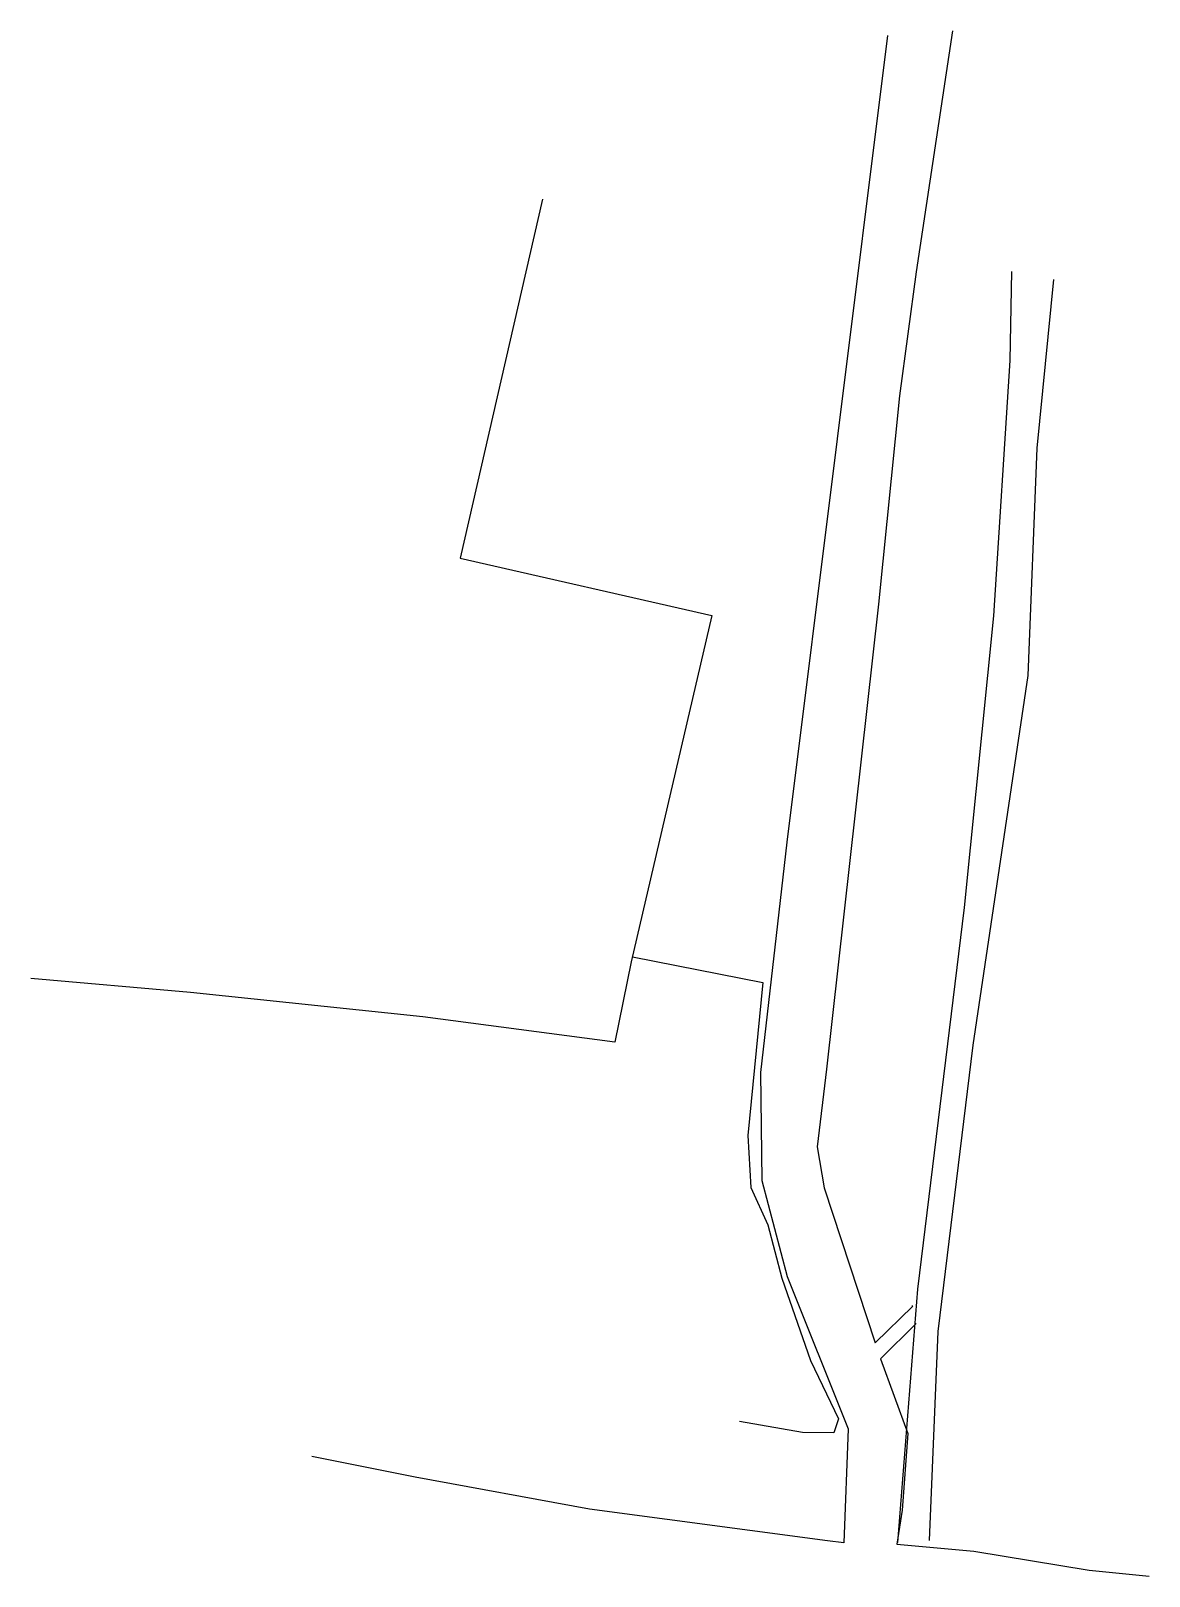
# Model space of a CAD drawing. Header units: inches. Extents: x 77.63696 to 77.63854, y 13.06182 to 13.064.
import ezdxf

# ---------------------------------------------------------------- set-up
doc = ezdxf.new("R2010")
doc.units = ezdxf.units.IN
doc.header["$MEASUREMENT"] = 0

msp = doc.modelspace()

# ---------------------------------------------------------------- linework, layer by layer
for points in [[(77.6382626, 13.0639981), (77.6382117, 13.0636587), (77.638188, 13.0634838), (77.6381584, 13.0631901), (77.6380851, 13.0625346), (77.6380719, 13.0624253), (77.6380817, 13.0623675), (77.6381537, 13.0621492), (77.6382068, 13.0622006), (77.6382055, 13.0622006)], [(77.6381711, 13.0639918), (77.6380294, 13.0628545), (77.6379919, 13.0625303), (77.637994, 13.0623779), (77.6380296, 13.0622424), (77.6381158, 13.0620278), (77.6381096, 13.0618673), (77.6380864, 13.06187), (77.6377509, 13.0619149), (77.6375053, 13.0619598), (77.6373598, 13.0619891)], [(77.6376848, 13.0637609), (77.6375689, 13.0632552), (77.6379233, 13.0631742), (77.6378097, 13.0626863), (77.6377868, 13.0625729), (77.637516, 13.0626085), (77.6371886, 13.0626429), (77.6369637, 13.0626627)], [(77.6381856, 13.0618676), (77.638214, 13.0622246), (77.6382798, 13.0627626), (77.6383211, 13.0631739), (77.6383441, 13.0635334), (77.6383466, 13.0636592)], [(77.6382304, 13.0618704), (77.6382426, 13.062165), (77.6382921, 13.0625685), (77.6383694, 13.0630897), (77.6383821, 13.06341), (77.6384055, 13.0636479)], [(77.6378115, 13.0626929), (77.6379953, 13.0626569), (77.6379742, 13.0624411), (77.6379787, 13.062368), (77.6380026, 13.0623153), (77.638022, 13.0622403), (77.6380626, 13.0621243), (77.6381023, 13.0620422), (77.6380955, 13.0620224), (77.6380513, 13.0620229), (77.6379625, 13.0620384)], [(77.6382117, 13.0621763), (77.6381611, 13.0621264), (77.6382, 13.0620212), (77.6381917, 13.0619133), (77.6381843, 13.0618654), (77.638293, 13.0618557), (77.6384555, 13.0618287), (77.6385399, 13.0618204)]]:
    msp.add_lwpolyline(points)

doc.saveas('drawing.dxf')
